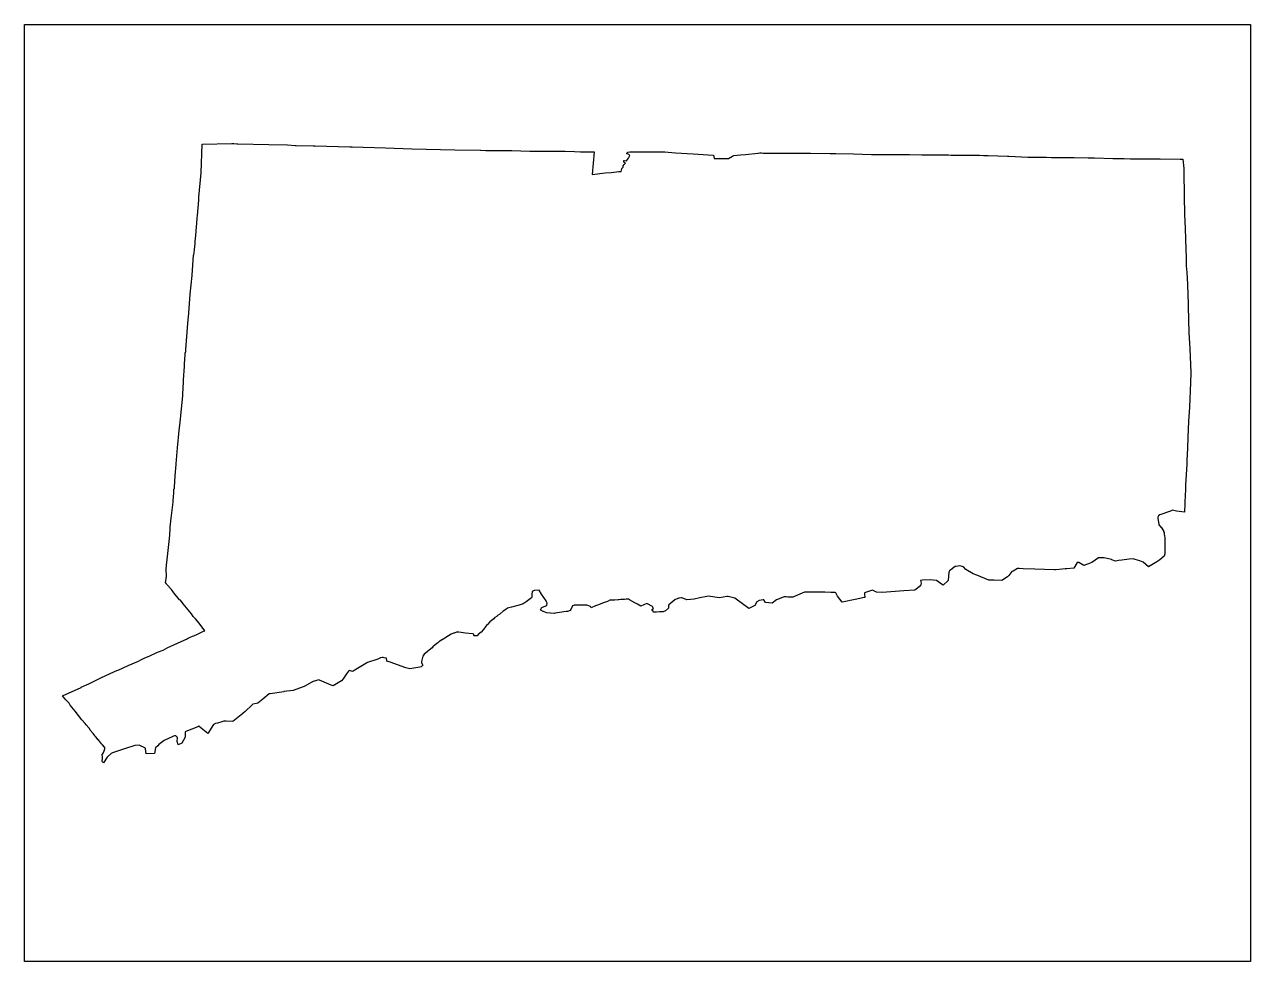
# Model space of a CAD drawing. Extents: x 0.1 to 10.9, y 0.1 to 8.4.
import ezdxf

# ---------------------------------------------------------------- set-up
doc = ezdxf.new("R2010")
doc.units = 0
doc.header["$MEASUREMENT"] = 0
doc.layers.add('STATE', color=7, linetype='CONTINUOUS')

# ---------------------------------------------------------------- blocks, each defined once
blk = doc.blocks.new('BLOCK_2')
at = {"layer": 'STATE'}
blk.add_lwpolyline([(0.093, 0.099), (0.093, 8.373), (10.92, 8.373), (10.92, 0.099), (0.093, 0.099)], dxfattribs=at)
at = {"layer": 'STATE', "color": 2}
blk.add_lwpolyline([(1.507, 5.353), (1.507, 5.373), (1.513, 5.46), (1.513, 5.47), (1.517, 5.486), (1.517, 5.503), (1.537, 5.733), (1.543, 5.823), (1.557, 5.993), (1.573, 6.156), (1.573, 6.16), (1.587, 6.336), (1.59, 6.336), (1.593, 6.383), (1.593, 6.386), (1.6, 6.44), (1.6, 6.456), (1.607, 6.51), (1.617, 6.66), (1.617, 6.663), (1.62, 6.686), (1.633, 6.823), (1.633, 6.836), (1.633, 6.85), (1.653, 7.063), (1.663, 7.316), (1.923, 7.323), (1.927, 7.323), (1.943, 7.323), (1.967, 7.32), (1.977, 7.32), (2.25, 7.313), (2.417, 7.31), (2.483, 7.306), (2.493, 7.306), (2.643, 7.303), (2.653, 7.303), (2.66, 7.303), (2.967, 7.293), (2.97, 7.293), (2.98, 7.293), (2.987, 7.293), (3.28, 7.283), (3.513, 7.276), (3.893, 7.266), (4.12, 7.263), (4.123, 7.263), (4.167, 7.26), (4.243, 7.26), (4.273, 7.26), (4.397, 7.26), (4.557, 7.256), (4.863, 7.256), (4.867, 7.256), (4.95, 7.253), (5.003, 7.25), (5.013, 7.25), (5.123, 7.25), (5.107, 7.05), (5.22, 7.063), (5.273, 7.066), (5.32, 7.073), (5.343, 7.076), (5.363, 7.076), (5.367, 7.1), (5.367, 7.103), (5.38, 7.113), (5.38, 7.126), (5.39, 7.136), (5.4, 7.15), (5.39, 7.156), (5.387, 7.16), (5.387, 7.163), (5.387, 7.173), (5.393, 7.173), (5.407, 7.17), (5.41, 7.17), (5.427, 7.193), (5.44, 7.216), (5.43, 7.226), (5.41, 7.233), (5.42, 7.246), (5.44, 7.25), (5.607, 7.25), (5.63, 7.25), (5.633, 7.25), (5.64, 7.25), (5.71, 7.25), (5.713, 7.25), (5.717, 7.25), (5.727, 7.25), (5.74, 7.25), (5.747, 7.25), (5.777, 7.246), (5.843, 7.24), (5.997, 7.23), (6.13, 7.223), (6.177, 7.22), (6.183, 7.19), (6.27, 7.19), (6.273, 7.19), (6.31, 7.19), (6.347, 7.21), (6.357, 7.216), (6.417, 7.223), (6.46, 7.226), (6.57, 7.236), (6.573, 7.236), (6.587, 7.24), (6.603, 7.24), (6.617, 7.236), (6.62, 7.236), (6.67, 7.236), (6.683, 7.236), (6.837, 7.236), (6.89, 7.236), (6.93, 7.236), (6.937, 7.236), (6.943, 7.236), (6.947, 7.236), (6.953, 7.236), (6.987, 7.236), (7.033, 7.236), (7.207, 7.233), (7.257, 7.233), (7.413, 7.23), (7.573, 7.226), (7.647, 7.226), (7.65, 7.226), (7.67, 7.226), (7.747, 7.226), (7.82, 7.226), (7.91, 7.226), (8.017, 7.223), (8.06, 7.223), (8.247, 7.223), (8.253, 7.223), (8.277, 7.22), (8.527, 7.22), (8.563, 7.216), (8.603, 7.216), (8.773, 7.21), (8.787, 7.21), (8.953, 7.203), (8.973, 7.203), (9.12, 7.203), (9.163, 7.2), (9.247, 7.2), (9.32, 7.2), (9.333, 7.2), (9.337, 7.2), (9.363, 7.2), (9.487, 7.196), (9.543, 7.196), (9.703, 7.19), (9.72, 7.19), (9.797, 7.19), (9.803, 7.19), (9.86, 7.186), (9.897, 7.186), (9.9, 7.186), (9.93, 7.186), (9.953, 7.186), (9.987, 7.186), (10.007, 7.186), (10.02, 7.186), (10.09, 7.186), (10.113, 7.186), (10.123, 7.186), (10.3, 7.183), (10.323, 7.183), (10.33, 7.103), (10.33, 6.986), (10.333, 6.943), (10.333, 6.86), (10.333, 6.823), (10.337, 6.73), (10.337, 6.723), (10.337, 6.716), (10.337, 6.696), (10.343, 6.573), (10.35, 6.386), (10.353, 6.32), (10.353, 6.316), (10.353, 6.303), (10.353, 6.29), (10.353, 6.246), (10.353, 6.243), (10.357, 6.183), (10.363, 6.08), (10.363, 6.073), (10.37, 5.903), (10.37, 5.883), (10.377, 5.65), (10.383, 5.513), (10.393, 5.296), (10.39, 5.213), (10.38, 4.993), (10.373, 4.866), (10.367, 4.729), (10.363, 4.633), (10.357, 4.523), (10.357, 4.489), (10.347, 4.309), (10.347, 4.283), (10.343, 4.199), (10.34, 4.169), (10.34, 4.116), (10.337, 4.093), (10.337, 4.083), (10.337, 4.066), (10.267, 4.076), (10.23, 4.083), (10.213, 4.076), (10.12, 4.043), (10.107, 4.033), (10.103, 4.023), (10.103, 4.013), (10.11, 3.959), (10.11, 3.956), (10.113, 3.953), (10.127, 3.933), (10.13, 3.933), (10.153, 3.903), (10.153, 3.899), (10.153, 3.896), (10.157, 3.886), (10.157, 3.883), (10.157, 3.876), (10.157, 3.866), (10.16, 3.863), (10.163, 3.833), (10.163, 3.826), (10.163, 3.813), (10.163, 3.809), (10.163, 3.806), (10.163, 3.796), (10.163, 3.793), (10.163, 3.756), (10.163, 3.736), (10.163, 3.699), (10.157, 3.679), (10.12, 3.646), (10.083, 3.623), (10.077, 3.619), (10.02, 3.583), (9.973, 3.626), (9.943, 3.636), (9.903, 3.649), (9.883, 3.656), (9.85, 3.653), (9.783, 3.643), (9.753, 3.639), (9.743, 3.636), (9.727, 3.633), (9.697, 3.646), (9.693, 3.649), (9.627, 3.663), (9.62, 3.663), (9.577, 3.663), (9.52, 3.623), (9.503, 3.616), (9.447, 3.596), (9.403, 3.623), (9.4, 3.623), (9.39, 3.623), (9.36, 3.573), (9.297, 3.566), (9.283, 3.566), (9.23, 3.559), (9.197, 3.556), (9.187, 3.556), (9.017, 3.563), (8.913, 3.566), (8.877, 3.569), (8.863, 3.569), (8.823, 3.546), (8.813, 3.543), (8.787, 3.506), (8.773, 3.496), (8.723, 3.463), (8.653, 3.466), (8.61, 3.466), (8.503, 3.509), (8.47, 3.523), (8.407, 3.559), (8.387, 3.583), (8.353, 3.593), (8.317, 3.586), (8.313, 3.586), (8.263, 3.549), (8.257, 3.536), (8.25, 3.463), (8.207, 3.423), (8.2, 3.426), (8.147, 3.463), (8.143, 3.463), (8.09, 3.469), (8.023, 3.466), (8.007, 3.463), (8.013, 3.439), (8.007, 3.416), (7.957, 3.379), (7.86, 3.373), (7.667, 3.356), (7.617, 3.359), (7.61, 3.363), (7.583, 3.379), (7.547, 3.366), (7.51, 3.353), (7.51, 3.343), (7.513, 3.313), (7.507, 3.313), (7.443, 3.299), (7.43, 3.296), (7.313, 3.273), (7.273, 3.326), (7.257, 3.353), (7.253, 3.356), (7.213, 3.356), (7.16, 3.359), (7.083, 3.359), (6.98, 3.359), (6.877, 3.316), (6.873, 3.316), (6.833, 3.316), (6.82, 3.319), (6.807, 3.319), (6.803, 3.319), (6.733, 3.293), (6.697, 3.263), (6.637, 3.269), (6.623, 3.293), (6.617, 3.293), (6.58, 3.286), (6.56, 3.276), (6.543, 3.243), (6.537, 3.239), (6.49, 3.216), (6.367, 3.306), (6.307, 3.323), (6.303, 3.323), (6.3, 3.323), (6.297, 3.323), (6.23, 3.309), (6.13, 3.326), (6.12, 3.323), (6.057, 3.309), (6.007, 3.299), (5.943, 3.293), (5.937, 3.296), (5.897, 3.309), (5.893, 3.309), (5.877, 3.306), (5.873, 3.306), (5.847, 3.299), (5.837, 3.293), (5.783, 3.249), (5.78, 3.239), (5.78, 3.219), (5.753, 3.196), (5.733, 3.186), (5.7, 3.186), (5.673, 3.183), (5.67, 3.183), (5.65, 3.183), (5.633, 3.206), (5.647, 3.216), (5.64, 3.233), (5.59, 3.259), (5.537, 3.236), (5.507, 3.253), (5.483, 3.266), (5.437, 3.293), (5.427, 3.299), (5.41, 3.299), (5.407, 3.299), (5.393, 3.296), (5.363, 3.296), (5.36, 3.296), (5.343, 3.293), (5.337, 3.293), (5.303, 3.289), (5.263, 3.289), (5.243, 3.279), (5.197, 3.263), (5.163, 3.249), (5.137, 3.239), (5.097, 3.223), (5.093, 3.233), (5.06, 3.246), (5.053, 3.246), (4.983, 3.246), (4.953, 3.246), (4.947, 3.246), (4.943, 3.243), (4.933, 3.239), (4.917, 3.206), (4.913, 3.199), (4.887, 3.189), (4.877, 3.189), (4.78, 3.176), (4.773, 3.172), (4.703, 3.179), (4.677, 3.189), (4.673, 3.189), (4.657, 3.199), (4.65, 3.203), (4.663, 3.226), (4.697, 3.239), (4.707, 3.243), (4.71, 3.263), (4.703, 3.276), (4.7, 3.283), (4.66, 3.343), (4.637, 3.379), (4.6, 3.376), (4.593, 3.376), (4.577, 3.366), (4.573, 3.339), (4.573, 3.316), (4.57, 3.309), (4.523, 3.276), (4.497, 3.256), (4.463, 3.246), (4.393, 3.229), (4.37, 3.223), (4.36, 3.219), (4.343, 3.206), (4.32, 3.193), (4.293, 3.169), (4.29, 3.166), (4.27, 3.153), (4.267, 3.149), (4.247, 3.136), (4.243, 3.133), (4.237, 3.126), (4.203, 3.099), (4.183, 3.076), (4.177, 3.072), (4.17, 3.062), (4.167, 3.059), (4.147, 3.032), (4.127, 3.006), (4.1, 2.986), (4.09, 2.976), (4.063, 2.976), (4.06, 2.979), (4.06, 2.989), (4.05, 2.992), (3.987, 2.999), (3.93, 3.006), (3.913, 3.006), (3.91, 3.006), (3.907, 3.006), (3.887, 2.999), (3.883, 2.999), (3.86, 2.989), (3.783, 2.939), (3.78, 2.939), (3.757, 2.926), (3.753, 2.922), (3.743, 2.912), (3.72, 2.896), (3.7, 2.876), (3.693, 2.869), (3.623, 2.812), (3.61, 2.796), (3.607, 2.782), (3.6, 2.749), (3.6, 2.736), (3.61, 2.716), (3.597, 2.702), (3.583, 2.699), (3.497, 2.682), (3.46, 2.692), (3.323, 2.742), (3.293, 2.752), (3.29, 2.776), (3.27, 2.779), (3.26, 2.782), (3.253, 2.782), (3.237, 2.779), (3.213, 2.769), (3.123, 2.739), (3.033, 2.686), (2.997, 2.662), (2.993, 2.662), (2.993, 2.659), (2.96, 2.669), (2.953, 2.662), (2.937, 2.639), (2.907, 2.596), (2.893, 2.576), (2.82, 2.532), (2.8, 2.539), (2.697, 2.582), (2.693, 2.586), (2.643, 2.572), (2.633, 2.569), (2.633, 2.566), (2.63, 2.566), (2.563, 2.526), (2.523, 2.512), (2.467, 2.492), (2.383, 2.482), (2.383, 2.479), (2.263, 2.462), (2.253, 2.462), (2.197, 2.416), (2.153, 2.379), (2.143, 2.376), (2.11, 2.372), (2.103, 2.366), (2.043, 2.306), (2.02, 2.289), (2.017, 2.286), (2.007, 2.276), (1.933, 2.219), (1.873, 2.222), (1.87, 2.222), (1.867, 2.222), (1.853, 2.222), (1.837, 2.216), (1.797, 2.202), (1.78, 2.199), (1.763, 2.192), (1.713, 2.112), (1.653, 2.159), (1.633, 2.176), (1.623, 2.172), (1.517, 2.129), (1.513, 2.126), (1.513, 2.079), (1.483, 2.026), (1.45, 2.012), (1.44, 2.042), (1.443, 2.076), (1.43, 2.092), (1.42, 2.092), (1.417, 2.092), (1.41, 2.089), (1.397, 2.082), (1.333, 2.052), (1.327, 2.049), (1.28, 2.016), (1.27, 2.002), (1.25, 1.986), (1.24, 1.936), (1.167, 1.932), (1.163, 1.976), (1.163, 1.982), (1.107, 2.009), (1.067, 2.006), (0.977, 1.976), (0.87, 1.942), (0.863, 1.939), (0.86, 1.936), (0.823, 1.902), (0.79, 1.852), (0.78, 1.866), (0.783, 1.896), (0.783, 1.899), (0.783, 1.906), (0.78, 1.926), (0.79, 1.942), (0.79, 1.946), (0.793, 1.949), (0.8, 1.969), (0.803, 1.976), (0.803, 1.986), (0.803, 1.989), (0.803, 1.992), (0.8, 1.992), (0.783, 2.012), (0.773, 2.022), (0.763, 2.032), (0.747, 2.056), (0.743, 2.056), (0.723, 2.082), (0.72, 2.086), (0.717, 2.089), (0.7, 2.112), (0.673, 2.142), (0.667, 2.156), (0.66, 2.162), (0.637, 2.189), (0.63, 2.199), (0.6, 2.232), (0.54, 2.309), (0.497, 2.362), (0.487, 2.379), (0.457, 2.409), (0.43, 2.446), (0.593, 2.519), (0.593, 2.522), (0.66, 2.552), (0.727, 2.582), (0.733, 2.586), (0.773, 2.606), (0.883, 2.656), (0.91, 2.669), (0.92, 2.672), (1.01, 2.712), (1.1, 2.752), (1.12, 2.762), (1.157, 2.779), (1.193, 2.796), (1.267, 2.829), (1.317, 2.849), (1.36, 2.872), (1.413, 2.896), (1.477, 2.926), (1.523, 2.946), (1.533, 2.952), (1.55, 2.959), (1.577, 2.972), (1.59, 2.976), (1.62, 2.989), (1.673, 3.016), (1.687, 3.019), (1.637, 3.086), (1.603, 3.126), (1.583, 3.146), (1.567, 3.169), (1.51, 3.239), (1.503, 3.246), (1.47, 3.289), (1.463, 3.293), (1.413, 3.353), (1.39, 3.383), (1.35, 3.429), (1.347, 3.433), (1.337, 3.446), (1.343, 3.479), (1.343, 3.483), (1.347, 3.499), (1.347, 3.506), (1.347, 3.516), (1.343, 3.549), (1.343, 3.556), (1.347, 3.603), (1.35, 3.623), (1.353, 3.649), (1.37, 3.809), (1.377, 3.863), (1.38, 3.926), (1.38, 3.929), (1.38, 3.933), (1.387, 4.013), (1.407, 4.156), (1.407, 4.166), (1.407, 4.179), (1.41, 4.193), (1.413, 4.246), (1.413, 4.253), (1.413, 4.266), (1.413, 4.269), (1.417, 4.276), (1.42, 4.349), (1.423, 4.373), (1.423, 4.376), (1.423, 4.383), (1.423, 4.386), (1.423, 4.389), (1.433, 4.489), (1.433, 4.493), (1.44, 4.599), (1.443, 4.636), (1.46, 4.789), (1.467, 4.863), (1.49, 5.093), (1.49, 5.109), (1.497, 5.219), (1.497, 5.236), (1.507, 5.353)], dxfattribs=at)

msp = doc.modelspace()

# ---------------------------------------------------------------- block references
at = {"layer": 'STATE'}
msp.add_blockref('BLOCK_2', (0, 0), dxfattribs=at)

doc.saveas('drawing.dxf')
